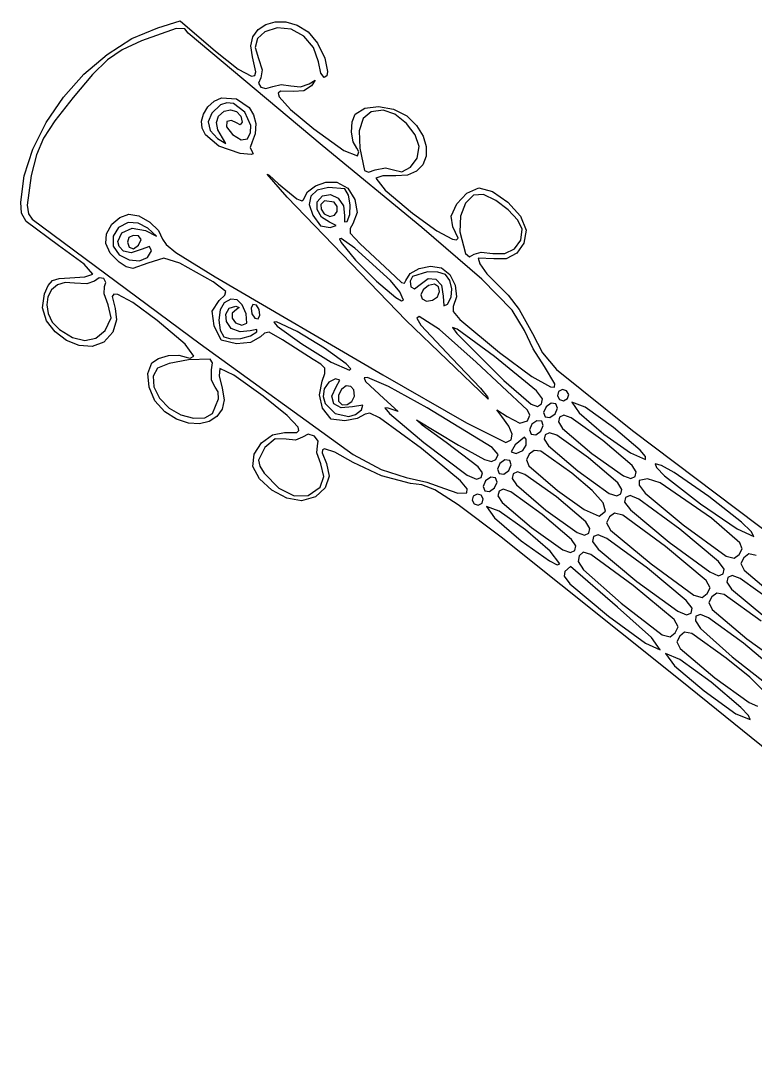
# Model space of a CAD drawing. Extents: x 924 to 1863, y 232 to 958.
# Drawn here: x 1624.5 to 1669.4, y 723 to 787.1 of the extents above; entities that cross this region are included whole.
import ezdxf

# ---------------------------------------------------------------- set-up
doc = ezdxf.new("R2010")
doc.units = 0

msp = doc.modelspace()

# ---------------------------------------------------------------- linework, layer by layer
at = {"layer": 'Layer 1'}
for p, q in [((1632.9105, 786.64302), (1634.2803, 787.05996)), ((1634.2803, 787.05996), (1636.4337, 785.21906)), ((1639.507125, 786.849704), (1640.087839, 787.01053)), ((1640.087839, 787.01053), (1640.739116, 787.001999)), ((1640.739116, 787.001999), (1641.420641, 786.805965)), ((1631.323488, 785.982697), (1632.9105, 786.64302)), ((1634.021187, 786.592261), (1631.9106, 785.8541)), ((1634.549555, 786.575879), (1634.021187, 786.592261)), ((1634.7631, 786.30833), (1634.549555, 786.575879)), ((1642.955, 779.45049), (1634.7631, 786.30833)), ((1638.718647, 786.092569), (1639.037289, 786.537668)), ((1639.447734, 786.404697), (1638.99135, 785.997024)), ((1639.037289, 786.537668), (1639.507125, 786.849704)), ((1640.2098, 786.64234), (1639.447734, 786.404697)), ((1641.060113, 786.567303), (1640.2098, 786.64234)), ((1641.83685, 786.134736), (1641.060113, 786.567303)), ((1641.420641, 786.805965), (1642.0921, 786.40428)), ((1642.0921, 786.40428), (1642.678045, 785.70004)), ((1629.801975, 785.016405), (1631.323488, 785.982697)), ((1631.91, 785.854), (1630.72542, 785.286078)), ((1631.9106, 785.8541), (1631.91, 785.854)), ((1638.591512, 785.532554), (1638.718647, 786.092569)), ((1638.99135, 785.997024), (1638.856116, 785.444464)), ((1642.427513, 785.437579), (1641.83685, 786.134736)), ((1642.678045, 785.70004), (1643.111863, 784.780434)), ((1628.390468, 783.800891), (1629.801975, 785.016405)), ((1630.72542, 785.286078), (1629.822437, 784.674606)), ((1636.4337, 785.21906), (1637.826533, 784.107582)), ((1638.6962, 784.87577), (1638.591512, 785.532554)), ((1638.856116, 785.444464), (1639.0575, 784.77216)), ((1642.7196, 784.56877), (1642.427513, 785.437579)), ((1629.822437, 784.674606), (1628.920636, 783.786566)), ((1638.900698, 783.944614), (1638.6962, 784.87577)), ((1639.0575, 784.77216), (1639.277325, 784.077759)), ((1642.869675, 783.871611), (1642.7196, 784.56877)), ((1643.111863, 784.780434), (1643.280198, 783.970926)), ((1627.133475, 782.392901), (1628.390468, 783.800891)), ((1628.920636, 783.786566), (1627.7396, 782.38894)), ((1637.826533, 784.107582), (1638.629838, 783.685659)), ((1638.629838, 783.685659), (1638.828256, 783.730569)), ((1638.828256, 783.730569), (1638.900698, 783.944614)), ((1639.277325, 784.077759), (1639.1985, 783.58081)), ((1643.0697, 783.59698), (1642.869675, 783.871611)), ((1643.229388, 783.709166), (1643.0697, 783.59698)), ((1643.280198, 783.970926), (1643.229388, 783.709166)), ((1639.1985, 783.58081), (1639.066184, 783.24913)), ((1639.066184, 783.24913), (1639.20085, 783.011691)), ((1639.9391, 783.05521), (1640.456488, 783.175932)), ((1640.456488, 783.175932), (1641.0386, 783.08841)), ((1641.0386, 783.08841), (1641.627375, 783.026455)), ((1641.627375, 783.026455), (1642.1599, 783.20969)), ((1642.3109, 783.08673), (1641.841425, 782.788315)), ((1642.1599, 783.20969), (1642.528013, 783.442461)), ((1642.528013, 783.442461), (1642.3109, 783.08673)), ((1639.20085, 783.011691), (1639.519491, 782.927411)), ((1639.519491, 782.927411), (1639.9391, 783.05521)), ((1640.396941, 782.773401), (1640.271837, 782.645387)), ((1640.271837, 782.645387), (1640.330875, 782.418654)), ((1640.330875, 782.418654), (1641.008547, 781.655934)), ((1641.1924, 782.74637), (1640.396941, 782.773401)), ((1641.841425, 782.788315), (1641.1924, 782.74637)), ((1626.075504, 780.849182), (1627.133475, 782.392901)), ((1627.7396, 782.38894), (1626.607573, 780.956478)), ((1635.691094, 781.369797), (1635.9666, 781.81399)), ((1635.9666, 781.81399), (1636.352481, 782.159752)), ((1636.7436, 781.922), (1636.208222, 781.429449)), ((1636.352481, 782.159752), (1636.792548, 782.349815)), ((1637.133172, 782.060623), (1636.7428, 781.92207)), ((1636.7428, 781.92207), (1636.7436, 781.922)), ((1636.792548, 782.349815), (1637.715688, 782.304241)), ((1637.531291, 782.009857), (1637.133172, 782.060623)), ((1638.229425, 781.492696), (1637.531291, 782.009857)), ((1637.715688, 782.304241), (1638.496908, 781.760062)), ((1645.558764, 781.729728), (1646.400788, 781.833045)), ((1646.400788, 781.833045), (1647.313367, 781.672144)), ((1635.580648, 780.927474), (1635.691094, 781.369797)), ((1636.208222, 781.429449), (1635.994725, 780.892324)), ((1636.490662, 780.855566), (1636.61833, 781.245725)), ((1636.61833, 781.245725), (1636.9525, 781.54811)), ((1636.9525, 781.54811), (1637.341489, 781.636028)), ((1637.341489, 781.636028), (1637.716987, 781.516781)), ((1637.716987, 781.516781), (1637.988667, 781.244949)), ((1637.988667, 781.244949), (1638.0662, 780.87511)), ((1638.594522, 780.675245), (1638.229425, 781.492696)), ((1638.496908, 781.760062), (1638.759577, 781.326868)), ((1638.759577, 781.326868), (1638.8971, 780.80007)), ((1641.008547, 781.655934), (1642.4443, 780.45905)), ((1644.777445, 780.893992), (1644.9614, 781.3565)), ((1644.9614, 781.3565), (1645.558764, 781.729728)), ((1645.942214, 781.506562), (1645.453762, 781.089957)), ((1646.6901, 781.60277), (1645.942214, 781.506562)), ((1647.397939, 781.35298), (1646.6901, 781.60325)), ((1646.6901, 781.60325), (1646.6901, 781.60277)), ((1647.313367, 781.672144), (1648.1224, 781.25272)), ((1648.099262, 780.79838), (1647.397939, 781.35298)), ((1648.1224, 781.25272), (1648.727471, 780.66023)), ((1625.261063, 779.226481), (1626.075504, 780.849182)), ((1626.607573, 780.956478), (1625.915188, 779.892888)), ((1635.627231, 780.498653), (1635.580648, 780.927474)), ((1635.822813, 780.094966), (1635.627231, 780.498653)), ((1635.994725, 780.892324), (1636.107666, 780.35963)), ((1636.570914, 780.401495), (1636.490662, 780.855566)), ((1637.1176, 780.91491), (1637.101988, 780.595538)), ((1637.101988, 780.595538), (1637.4709, 780.11961)), ((1637.412575, 780.973547), (1637.1176, 780.91491)), ((1637.7149, 780.82271), (1637.412575, 780.973547)), ((1637.943837, 780.714975), (1637.7149, 780.82271)), ((1638.0662, 780.87511), (1637.943837, 780.714975)), ((1638.576343, 780.249116), (1638.594522, 780.675245)), ((1638.8967, 780.80016), (1638.866, 780.157051)), ((1638.8971, 780.80007), (1638.8967, 780.80016)), ((1644.741663, 780.269192), (1644.777445, 780.893992)), ((1645.453762, 781.089957), (1645.224155, 780.352012)), ((1648.645505, 780.089745), (1648.099262, 780.79838)), ((1648.727471, 780.66023), (1649.121166, 780.02513)), ((1625.915188, 779.892888), (1625.492258, 778.882003)), ((1636.628845, 779.40952), (1635.822813, 780.094966)), ((1636.107666, 780.35963), (1636.5516, 779.88037)), ((1636.5516, 779.88037), (1637.0569, 779.569803)), ((1636.8605, 779.90737), (1636.570914, 780.401495)), ((1637.0569, 779.569803), (1636.8605, 779.90737)), ((1637.4709, 780.11961), (1638.007613, 779.793991)), ((1638.007613, 779.793991), (1638.3839, 779.86216)), ((1638.3839, 779.86216), (1638.576343, 780.249116)), ((1638.866, 780.157051), (1638.6721, 779.66746)), ((1642.4443, 780.45905), (1644.273388, 779.150079)), ((1644.844048, 779.667414), (1644.741663, 780.269192)), ((1645.224155, 780.352012), (1645.2528, 779.29178)), ((1648.8881, 779.37737), (1648.645505, 780.089745)), ((1649.121166, 780.02513), (1649.310846, 779.387951)), ((1624.734659, 777.581545), (1625.261063, 779.226481)), ((1637.9345, 778.96419), (1636.628845, 779.40952)), ((1638.6721, 779.66746), (1638.5502, 779.321736)), ((1638.5502, 779.321736), (1638.7001, 779.01979)), ((1649.055947, 774.427625), (1642.955, 779.45049)), ((1645.0746, 779.27397), (1644.844048, 779.667414)), ((1645.191, 779.055411), (1645.0746, 779.27397)), ((1645.2528, 779.29178), (1645.536663, 777.92386)), ((1648.75473, 778.670188), (1648.8881, 779.37737)), ((1649.310846, 779.387951), (1649.303875, 778.789224)), ((1625.492258, 778.882003), (1625.1686, 777.60766)), ((1638.613587, 778.894156), (1637.9345, 778.96419)), ((1638.74398, 778.933082), (1638.613587, 778.894156)), ((1638.7001, 779.01979), (1638.74398, 778.933082)), ((1644.273388, 779.150079), (1645.1106, 778.81043)), ((1645.1106, 778.81043), (1645.191, 779.055411)), ((1648.353937, 778.11736), (1648.75473, 778.670188)), ((1649.303875, 778.789224), (1649.107613, 778.269481)), ((1645.77968, 777.821186), (1646.1941, 777.95862)), ((1646.1941, 777.95862), (1646.821125, 778.087339)), ((1646.821125, 778.087339), (1647.304, 777.96762)), ((1647.304, 777.96762), (1647.824202, 777.842099)), ((1647.824202, 777.842099), (1648.353937, 778.11736)), ((1649.107613, 778.269481), (1648.729422, 777.869253)), ((1624.5408, 775.97112), (1624.734659, 777.581545)), ((1625.1686, 777.60766), (1624.916125, 775.787721)), ((1640.8194, 776.29287), (1639.591612, 777.684764)), ((1639.591612, 777.684764), (1639.705523, 777.634389)), ((1639.705523, 777.634389), (1640.2905, 777.10832)), ((1645.536663, 777.92386), (1645.77968, 777.821186)), ((1646.668075, 777.587972), (1646.2276, 777.44999)), ((1646.2276, 777.44999), (1646.810213, 776.722106)), ((1647.4567, 777.58947), (1646.668075, 777.587972)), ((1648.176664, 777.629072), (1647.4567, 777.58947)), ((1648.729422, 777.869253), (1648.176664, 777.629072)), ((1640.2905, 777.10832), (1641.406012, 776.18765)), ((1642.04867, 776.603249), (1642.545312, 776.973334)), ((1642.65137, 776.705906), (1642.255463, 776.35349)), ((1642.545312, 776.973334), (1643.187173, 777.194496)), ((1643.3426, 776.88702), (1642.65137, 776.705906)), ((1643.187173, 777.194496), (1643.8549, 777.20458)), ((1643.3417, 776.88689), (1643.3426, 776.88702)), ((1644.3443, 776.78839), (1643.3417, 776.88689)), ((1643.8549, 777.20458), (1644.5142, 776.838461)), ((1644.555247, 776.41195), (1644.3443, 776.78839)), ((1644.5142, 776.838461), (1644.950825, 776.150355)), ((1646.810213, 776.722106), (1648.484, 775.29985)), ((1651.78737, 776.53304), (1652.5204, 776.85446)), ((1652.5204, 776.85446), (1653.367484, 776.6376)), ((1648.096475, 768.75135), (1640.8194, 776.29287)), ((1641.406012, 776.18765), (1641.700927, 776.056133)), ((1641.700927, 776.056133), (1641.8166, 776.1464)), ((1641.8166, 776.1464), (1642.04867, 776.603249)), ((1642.255463, 776.35349), (1642.162348, 775.842967)), ((1642.653989, 776.005252), (1642.9638, 776.37313)), ((1643.0936, 776.05246), (1642.875167, 775.846454)), ((1642.9638, 776.37313), (1643.463444, 776.455231)), ((1643.0942, 776.05232), (1643.0936, 776.05246)), ((1643.693, 775.99002), (1643.0942, 776.05232)), ((1643.463444, 776.455231), (1643.9299, 776.217026)), ((1643.9299, 776.217026), (1644.253106, 775.755954)), ((1644.657875, 775.822086), (1644.555247, 776.41195)), ((1644.950825, 776.150355), (1645.083737, 775.351834)), ((1651.178738, 775.880497), (1651.78737, 776.53304)), ((1652.200125, 776.398804), (1651.706775, 775.918996)), ((1652.8071, 776.4528), (1652.200125, 776.398804)), ((1653.56693, 776.083492), (1652.8071, 776.45284)), ((1652.8071, 776.45284), (1652.8071, 776.4528)), ((1653.367484, 776.6376), (1654.3041, 775.983126)), ((1654.324088, 775.511489), (1653.56693, 776.083492)), ((1624.583189, 775.317623), (1624.5408, 775.97112)), ((1624.916125, 775.787721), (1624.999372, 775.266081)), ((1642.162348, 775.842967), (1642.3795, 775.18753)), ((1642.646212, 775.527181), (1642.653989, 776.005252)), ((1642.906355, 775.065845), (1642.646212, 775.527181)), ((1642.875167, 775.846454), (1642.885137, 775.545468)), ((1642.885137, 775.545468), (1643.082814, 775.262688)), ((1643.876066, 775.719443), (1643.693, 775.99002)), ((1643.714347, 775.183962), (1643.873525, 775.418716)), ((1643.873525, 775.418716), (1643.876066, 775.719443)), ((1644.253106, 775.755954), (1644.323, 775.16945)), ((1644.638741, 775.216789), (1644.657875, 775.822086)), ((1650.843911, 775.120303), (1651.178738, 775.880497)), ((1651.706775, 775.918996), (1651.402313, 775.132808)), ((1654.3041, 775.983126), (1655.073391, 775.119576)), ((1654.917502, 774.880451), (1654.324088, 775.511489)), ((1624.850963, 774.807946), (1624.583189, 775.317623)), ((1626.8298, 773.33752), (1624.850963, 774.807946)), ((1624.999372, 775.266081), (1625.2236, 774.9478)), ((1625.2236, 774.9478), (1635.495475, 767.310777)), ((1630.0932, 774.63013), (1630.5871, 775.044684)), ((1631.0936, 774.74087), (1630.4973, 774.430389)), ((1630.5871, 775.044684), (1631.1377, 775.25286)), ((1631.094, 774.74083), (1631.0936, 774.74087)), ((1631.709925, 774.688982), (1631.094, 774.74083)), ((1631.1377, 775.25286), (1631.752856, 775.140625)), ((1631.752856, 775.140625), (1632.408775, 774.766369)), ((1632.408775, 774.766369), (1632.943831, 774.250841)), ((1642.3795, 775.18753), (1642.854237, 774.536676)), ((1643.4003, 774.74817), (1642.906355, 775.065845)), ((1643.082814, 775.262688), (1643.4275, 775.1113)), ((1643.805488, 774.551521), (1643.4003, 774.74817)), ((1643.4275, 775.1113), (1643.714347, 775.183962)), ((1644.323, 775.16945), (1644.3278, 774.777713)), ((1644.3278, 774.777713), (1644.4844, 774.79405)), ((1644.4844, 774.79405), (1644.638741, 775.216789)), ((1645.083737, 775.351834), (1644.8319, 774.65447)), ((1648.484, 775.29985), (1649.96788, 774.222572)), ((1650.9323, 774.47593), (1650.843911, 775.120303)), ((1651.402313, 775.132808), (1651.362, 774.15967)), ((1655.1861, 774.334), (1654.917502, 774.880451)), ((1655.073391, 775.119576), (1655.4185, 774.27549)), ((1629.767917, 774.04337), (1630.0932, 774.63013)), ((1630.4973, 774.430389), (1630.17775, 773.892726)), ((1630.452373, 773.577527), (1630.699037, 774.108708)), ((1630.699037, 774.108708), (1631.334708, 774.392857)), ((1631.334708, 774.392857), (1632.1553, 774.24137)), ((1632.287, 774.38188), (1631.709925, 774.688982)), ((1632.1553, 774.24137), (1632.8362, 773.89312)), ((1632.8362, 773.89312), (1632.287, 774.38188)), ((1632.943831, 774.250841), (1633.1964, 773.71479)), ((1642.854237, 774.536676), (1643.4363, 774.43459)), ((1643.4363, 774.43459), (1643.805488, 774.551521)), ((1644.8319, 774.65447), (1644.661859, 774.365149)), ((1644.661859, 774.365149), (1644.6697, 774.093727)), ((1644.6697, 774.093727), (1645.2839, 773.43406)), ((1652.706625, 771.274751), (1649.055947, 774.427625)), ((1649.96788, 774.222572), (1650.915013, 773.711185)), ((1651.258714, 773.788151), (1650.9323, 774.47593)), ((1651.362, 774.15967), (1651.714238, 772.832371)), ((1655.093813, 773.652974), (1655.1861, 774.334)), ((1655.4185, 774.27549), (1655.288181, 773.477809)), ((1629.737938, 773.451514), (1629.767917, 774.04337)), ((1630.000514, 772.868446), (1629.737938, 773.451514)), ((1630.17775, 773.892726), (1630.178075, 773.282143)), ((1630.538695, 773.278239), (1630.452373, 773.577527)), ((1631.141, 773.81098), (1631.056712, 773.538443)), ((1631.056712, 773.538443), (1631.154, 773.23415)), ((1631.1411, 773.811), (1631.141, 773.81098)), ((1631.39585, 773.950316), (1631.1411, 773.811)), ((1631.7181, 773.93049), (1631.39585, 773.950316)), ((1631.879662, 773.704426), (1631.7181, 773.93049)), ((1631.7311, 773.35363), (1631.879662, 773.704426)), ((1633.1964, 773.71479), (1633.409887, 773.385863)), ((1644.117175, 773.767003), (1644.017975, 773.743412)), ((1644.017975, 773.743412), (1644.1179, 773.50859)), ((1644.9515, 773.16449), (1644.117175, 773.767003)), ((1644.1179, 773.50859), (1644.982441, 772.43123)), ((1644.1179, 773.50859), (1644.1179, 773.50859)), ((1650.915013, 773.711185), (1651.16646, 773.67472)), ((1651.16646, 773.67472), (1651.258714, 773.788151)), ((1654.706625, 773.130869), (1655.093813, 773.652974)), ((1655.288181, 773.477809), (1654.85385, 772.86117)), ((1628.398475, 772.189592), (1626.8298, 773.33752)), ((1630.5529, 772.30805), (1630.000514, 772.868446)), ((1630.178075, 773.282143), (1630.5414, 772.7529)), ((1630.7988, 772.98792), (1630.538695, 773.278239)), ((1631.284775, 772.886062), (1630.7988, 772.98792)), ((1631.154, 773.23415), (1631.412175, 773.13567)), ((1631.8906, 773.08122), (1631.284775, 772.886062)), ((1631.412175, 773.13567), (1631.7311, 773.35363)), ((1632.400225, 773.273787), (1631.8906, 773.08122)), ((1632.280369, 772.594579), (1632.5212, 773.00512)), ((1632.5212, 773.00512), (1632.400225, 773.273787)), ((1633.409887, 773.385863), (1634.004375, 772.902285)), ((1634.004375, 772.902285), (1636.4205, 771.41175)), ((1647.126487, 771.198328), (1644.9515, 773.16449)), ((1645.2839, 773.43406), (1647.0881, 771.73725)), ((1651.714238, 772.832371), (1651.965127, 772.643335)), ((1651.965127, 772.643335), (1652.2425, 772.80663)), ((1652.2425, 772.80663), (1652.67315, 772.930441)), ((1652.67315, 772.930441), (1653.3927, 772.84963)), ((1653.3927, 772.84963), (1654.110825, 772.839236)), ((1654.110825, 772.839236), (1654.706625, 773.130869)), ((1654.85385, 772.86117), (1654.210194, 772.510691)), ((1628.9404, 771.57949), (1628.398475, 772.189592)), ((1630.5414, 772.7529), (1631.152131, 772.450832)), ((1630.981195, 772.031615), (1630.5529, 772.30805)), ((1631.152131, 772.450832), (1631.7779, 772.403937)), ((1632.2976, 772.25035), (1631.373537, 771.931204)), ((1631.7779, 772.403937), (1632.280369, 772.594579)), ((1633.266187, 772.567196), (1632.2976, 772.25035)), ((1634.2599, 772.24235), (1633.266187, 772.567196)), ((1636.2913, 771.10077), (1634.2599, 772.24235)), ((1644.982441, 772.43123), (1646.2781, 771.142659)), ((1653.4519, 772.51149), (1652.4862, 772.55789)), ((1652.4862, 772.55789), (1652.587388, 772.219214)), ((1652.587388, 772.219214), (1653.02855, 771.605771)), ((1654.210194, 772.510691), (1653.4519, 772.51149)), ((1628.450638, 771.418185), (1628.9404, 771.57949)), ((1631.373537, 771.931204), (1630.981195, 772.031615)), ((1647.0881, 771.73725), (1647.809362, 771.071996)), ((1648.0663, 771.18612), (1648.323462, 771.622696)), ((1648.323462, 771.622696), (1648.873875, 771.934428)), ((1649.3831, 771.7279), (1648.47185, 771.430759)), ((1648.873875, 771.934428), (1649.565925, 772.067018)), ((1650.02465, 771.710181), (1649.3831, 771.72792)), ((1649.3831, 771.72792), (1649.3831, 771.7279)), ((1649.565925, 772.067018), (1650.248, 771.96617)), ((1650.4868, 771.55031), (1650.02465, 771.710181)), ((1650.248, 771.96617), (1650.754709, 771.559471)), ((1650.758695, 771.182973), (1650.4868, 771.55031)), ((1650.754709, 771.559471), (1651.078625, 770.901699)), ((1653.02855, 771.605771), (1654.3272, 770.29501)), ((1625.9728, 770.38488), (1626.195155, 770.895962)), ((1626.195155, 770.895962), (1626.467038, 771.188785)), ((1626.766803, 770.922283), (1626.411315, 770.61291)), ((1626.467038, 771.188785), (1626.882602, 771.321445)), ((1627.241508, 771.076297), (1626.766803, 770.922283)), ((1626.882602, 771.321445), (1627.536, 771.35204)), ((1627.8219, 771.03343), (1627.241508, 771.076297)), ((1627.536, 771.35204), (1628.450638, 771.418185)), ((1628.561475, 770.977785), (1627.8219, 771.03343)), ((1629.0414, 771.16103), (1628.561475, 770.977785)), ((1629.32715, 771.350225), (1629.0414, 771.16099)), ((1629.0414, 771.16099), (1629.0414, 771.16103)), ((1629.6048, 771.30474), (1629.32715, 771.350225)), ((1629.73495, 771.073254), (1629.6048, 771.30474)), ((1629.6548, 770.82019), (1629.73495, 771.073254)), ((1637.064937, 770.527676), (1636.2913, 771.10077)), ((1636.4205, 771.41175), (1646.6542, 765.42721)), ((1646.2781, 771.142659), (1647.447084, 770.157475)), ((1647.707342, 770.492075), (1647.126487, 771.198328)), ((1647.809362, 771.071996), (1647.989267, 771.035358)), ((1647.989267, 771.035358), (1648.0663, 771.18612)), ((1648.47185, 771.430759), (1648.323491, 771.161008)), ((1648.323491, 771.161008), (1648.373, 770.80415)), ((1648.594662, 770.690368), (1648.9352, 770.94635)), ((1648.9352, 770.94635), (1649.431059, 771.307903)), ((1649.454662, 770.886506), (1649.1221, 770.62891)), ((1649.431059, 771.307903), (1649.90335, 771.273819)), ((1649.814, 770.96735), (1649.454662, 770.886506)), ((1650.072512, 770.813798), (1649.814, 770.96735)), ((1649.90335, 771.273819), (1650.244841, 770.8981)), ((1650.244841, 770.8981), (1650.3483, 770.23475)), ((1650.876587, 770.690121), (1650.758695, 771.182973)), ((1651.078625, 770.901699), (1651.163328, 770.182942)), ((1654.572791, 769.383072), (1652.706625, 771.274751)), ((1625.86556, 769.525133), (1625.9728, 770.38488)), ((1626.411315, 770.61291), (1626.188575, 770.1897)), ((1629.624775, 770.38298), (1629.6548, 770.82019)), ((1629.8649, 769.71345), (1629.624775, 770.38298)), ((1630.214858, 770.348137), (1630.108414, 770.210607)), ((1630.458888, 770.334537), (1630.214858, 770.348137)), ((1631.371992, 769.850447), (1630.458888, 770.334537)), ((1636.6646, 769.97511), (1636.997702, 770.290425)), ((1636.997702, 770.290425), (1637.064937, 770.527676)), ((1647.9316, 769.99028), (1647.707342, 770.492075)), ((1648.373, 770.80415), (1648.594662, 770.690368)), ((1649.1217, 770.62891), (1648.981628, 770.313765)), ((1648.981628, 770.313765), (1649.065375, 770.064279)), ((1649.1221, 770.62891), (1649.1217, 770.62891)), ((1650.005587, 770.200899), (1650.13205, 770.518623)), ((1650.13205, 770.518623), (1650.072512, 770.813798)), ((1650.833061, 770.173466), (1650.876587, 770.690121)), ((1654.3272, 770.29501), (1654.98815, 769.425809)), ((1626.188575, 770.1897), (1626.112113, 769.694175)), ((1626.112113, 769.694175), (1626.195459, 769.167857)), ((1630.057862, 768.898914), (1629.8649, 769.71345)), ((1630.108414, 770.210607), (1630.296, 769.48566)), ((1632.8723, 768.75133), (1631.371992, 769.850447)), ((1636.227487, 769.326121), (1636.6646, 769.97511)), ((1636.9579, 769.82434), (1636.716722, 769.396269)), ((1637.373736, 770.049389), (1636.9535, 769.82426)), ((1636.9535, 769.82426), (1636.9579, 769.82434)), ((1637.272355, 769.506139), (1637.6781, 769.62115)), ((1637.750612, 770.006666), (1637.373736, 770.049389)), ((1637.6781, 769.62115), (1637.884762, 769.541422)), ((1638.065183, 769.705518), (1637.750612, 770.006666)), ((1638.2985, 769.15537), (1638.065183, 769.705518)), ((1638.723337, 769.716711), (1638.609, 769.49798)), ((1638.93, 769.68327), (1638.723337, 769.716711)), ((1639.107525, 769.416342), (1638.93, 769.68327)), ((1647.447084, 770.157475), (1647.809763, 769.939467)), ((1647.809763, 769.939467), (1647.9316, 769.99028)), ((1649.065375, 770.064279), (1649.323384, 769.934806)), ((1649.323384, 769.934806), (1649.7061, 769.9797)), ((1649.7061, 769.9797), (1650.005587, 770.200899)), ((1650.3483, 770.23475), (1650.38085, 769.637496)), ((1650.38085, 769.637496), (1650.6207, 769.73472)), ((1650.6207, 769.73472), (1650.833061, 770.173466)), ((1651.163328, 770.182942), (1650.9524, 769.59329)), ((1626.111858, 768.72907), (1625.86556, 769.525133)), ((1626.195459, 769.167857), (1626.452145, 768.652268)), ((1630.296, 769.48566), (1630.37685, 768.781614)), ((1636.3456, 768.42082), (1636.227487, 769.326121)), ((1636.716722, 769.396269), (1636.6328, 768.774896)), ((1637.069437, 769.142147), (1637.272355, 769.506139)), ((1637.100202, 768.677832), (1637.069437, 769.142147)), ((1637.451209, 769.202138), (1637.4442, 768.895176)), ((1637.7111, 769.42139), (1637.451209, 769.202138)), ((1637.884762, 769.541422), (1637.7111, 769.42139)), ((1638.345325, 768.593109), (1638.2985, 769.15537)), ((1638.609, 769.49798), (1638.65335, 769.154666)), ((1638.609, 769.49798), (1638.609, 769.49798)), ((1638.65335, 769.154666), (1638.8318, 768.88768)), ((1639.03825, 768.85429), (1639.1526, 769.07299)), ((1639.1526, 769.07299), (1639.107525, 769.416342)), ((1648.8903, 768.98545), (1648.734144, 768.887656)), ((1650.11925, 768.198684), (1648.8903, 768.98545)), ((1650.9524, 769.59329), (1650.95812, 769.304156)), ((1650.95812, 769.304156), (1651.371887, 768.800461)), ((1655.3202, 768.14379), (1654.572791, 769.383072)), ((1654.98815, 769.425809), (1655.8036, 767.94115)), ((1626.625017, 768.045533), (1626.111858, 768.72907)), ((1626.452145, 768.652268), (1626.8957, 768.18893)), ((1629.6872, 768.13243), (1630.057862, 768.898914)), ((1630.37685, 768.781614), (1630.1601, 768.02533)), ((1634.58165, 767.293546), (1632.8723, 768.75133)), ((1636.788487, 767.552549), (1636.3456, 768.42082)), ((1636.6328, 768.774896), (1636.708178, 768.15762)), ((1637.3955, 768.26185), (1637.100202, 768.677832)), ((1637.4442, 768.895176), (1637.652966, 768.609231)), ((1637.652966, 768.609231), (1638.0404, 768.45303)), ((1638.0404, 768.45303), (1638.345325, 768.593109)), ((1638.8318, 768.88768), (1639.03825, 768.85429)), ((1640.155, 768.66112), (1639.996234, 768.636929)), ((1639.996234, 768.636929), (1640.211325, 768.395489)), ((1641.422577, 768.071788), (1640.155, 768.66112)), ((1640.155, 768.66112), (1640.155, 768.66112)), ((1640.211325, 768.395489), (1641.7039, 767.31262)), ((1653.1, 763.93737), (1648.096475, 768.75135)), ((1648.734144, 768.887656), (1648.99495, 768.454722)), ((1648.99495, 768.454722), (1650.8834, 766.43643)), ((1651.371887, 768.800461), (1653.789, 766.78886)), ((1627.318363, 767.523369), (1626.625017, 768.045533)), ((1626.8957, 768.18893), (1627.701336, 767.701173)), ((1627.701336, 767.701173), (1628.451387, 767.52885)), ((1629.12147, 767.672443), (1629.6872, 768.13243)), ((1630.1601, 768.02533), (1629.612763, 767.413557)), ((1636.708178, 768.15762), (1636.9449, 767.74184)), ((1636.9449, 767.74184), (1637.36705, 767.623262)), ((1637.943037, 768.057952), (1637.3955, 768.26185)), ((1638.555, 768.11849), (1637.943037, 768.057952)), ((1637.978425, 767.65489), (1638.578062, 767.806331)), ((1638.949562, 768.197688), (1638.555, 768.11849)), ((1638.578062, 767.806331), (1638.965, 768.04719)), ((1639.1856, 767.74853), (1638.578912, 767.403994)), ((1638.965, 768.04719), (1638.949562, 768.197688)), ((1639.438067, 767.976426), (1639.1856, 767.74853)), ((1639.713587, 768.025148), (1639.438067, 767.976426)), ((1640.534, 767.55661), (1639.713587, 768.025148)), ((1643.096962, 767.048798), (1641.422577, 768.071788)), ((1652.364, 766.2), (1650.11925, 768.198684)), ((1651.1976, 768.217028), (1650.925181, 768.317423)), ((1650.925181, 768.317423), (1651.1784, 767.96067)), ((1651.1784, 767.96067), (1654.0546, 765.06822)), ((1651.1784, 767.96067), (1651.1784, 767.96067)), ((1653.4791, 766.54647), (1651.1976, 768.217028)), ((1655.852362, 767.018389), (1655.3202, 768.14379)), ((1655.8036, 767.94115), (1656.422572, 766.768921)), ((1628.105219, 767.211422), (1627.318363, 767.523369)), ((1628.898911, 767.158536), (1628.105219, 767.211422)), ((1628.451387, 767.52885), (1629.12147, 767.672443)), ((1629.612763, 767.413557), (1628.898911, 767.158536)), ((1635.1036, 766.57053), (1634.58165, 767.293546)), ((1635.495475, 767.310777), (1644.8423, 760.545)), ((1637.7188, 767.31859), (1636.788487, 767.552549)), ((1637.36705, 767.623262), (1637.978425, 767.65489)), ((1638.578912, 767.403994), (1637.7188, 767.31859)), ((1642.3963, 766.36142), (1640.534, 767.55661)), ((1641.7039, 767.31262), (1643.506875, 766.20762)), ((1644.418792, 766.093521), (1643.096962, 767.048798)), ((1632.531, 766.1518), (1632.951369, 766.429379)), ((1632.951369, 766.429379), (1633.566775, 766.600864)), ((1633.566775, 766.600864), (1634.189869, 766.635374)), ((1634.189869, 766.635374), (1634.6333, 766.50203)), ((1634.6333, 766.50203), (1634.875688, 766.440539)), ((1634.875688, 766.440539), (1635.1036, 766.57053)), ((1650.8834, 766.43643), (1652.62875, 764.606734)), ((1656.0657, 764.440455), (1653.4791, 766.54647)), ((1653.789, 766.78886), (1655.778502, 765.319047)), ((1656.5391, 765.9249), (1655.852362, 767.018389)), ((1656.422572, 766.768921), (1657.276575, 765.751979)), ((1632.290252, 765.499762), (1632.531, 766.1518)), ((1632.886, 765.83912), (1632.613481, 765.334)), ((1633.591725, 766.117698), (1632.886, 765.83912)), ((1632.886, 765.83912), (1632.886, 765.83912)), ((1634.7893, 766.33203), (1633.591725, 766.117698)), ((1636.106075, 766.372264), (1634.7893, 766.33203)), ((1636.243109, 766.162148), (1636.106075, 766.372264)), ((1636.1915, 765.73041), (1636.243109, 766.162148)), ((1636.7062, 765.80354), (1636.664538, 765.353819)), ((1637.561525, 765.407399), (1636.7062, 765.80354)), ((1642.879513, 766.082676), (1642.3963, 766.36142)), ((1643.11095, 765.821537), (1642.879513, 766.082676)), ((1643.122938, 765.500756), (1643.11095, 765.821537)), ((1643.506875, 766.20762), (1644.6287, 765.70733)), ((1644.710197, 765.797954), (1644.418792, 766.093521)), ((1644.6287, 765.70733), (1644.710197, 765.797954)), ((1655.5044, 763.26659), (1652.364, 766.2)), ((1657.17653, 764.879826), (1656.5391, 765.9249)), ((1632.372538, 764.673785), (1632.290252, 765.499762)), ((1632.613481, 765.334), (1632.661475, 764.69098)), ((1636.197025, 765.101679), (1636.1915, 765.73041)), ((1636.664538, 765.353819), (1636.8379, 764.60031)), ((1639.3476, 764.12424), (1637.561525, 765.407399)), ((1642.9478, 765.04308), (1643.122938, 765.500756)), ((1643.7683, 765.18818), (1643.357025, 764.982822)), ((1644.040312, 765.095807), (1643.7683, 765.18818)), ((1645.732225, 765.253491), (1645.521402, 765.232985)), ((1645.521402, 765.232985), (1645.609556, 765.014635)), ((1647.012406, 764.709326), (1645.732225, 765.253491)), ((1646.6542, 765.42721), (1651.778875, 762.488819)), ((1655.778502, 765.319047), (1656.915338, 764.680289)), ((1657.276575, 765.751979), (1661.9315, 762.01645)), ((1632.73388, 763.838651), (1632.372538, 764.673785)), ((1632.661475, 764.69098), (1633.001706, 764.006852)), ((1636.4151, 764.67136), (1636.197025, 765.101679)), ((1636.593091, 764.379555), (1636.4151, 764.67136)), ((1636.8379, 764.60031), (1636.956836, 763.904801)), ((1642.79575, 764.207036), (1642.9478, 765.04308)), ((1643.0781, 764.56666), (1643.021453, 764.101423)), ((1643.0785, 764.56646), (1643.0781, 764.56666)), ((1643.357025, 764.982822), (1643.0785, 764.56646)), ((1643.548022, 764.113684), (1643.8183, 764.68638)), ((1643.8183, 764.68638), (1644.040312, 765.095807)), ((1644.1453, 764.54066), (1643.9602, 764.168085)), ((1644.1471, 764.54027), (1644.1453, 764.54066)), ((1644.430241, 764.743887), (1644.1471, 764.54027)), ((1644.697575, 764.719449), (1644.430241, 764.743887)), ((1644.883722, 764.501771), (1644.697575, 764.719449)), ((1644.9233, 764.12567), (1644.883722, 764.501771)), ((1645.609556, 765.014635), (1646.7212, 763.97605)), ((1649.3733, 763.39885), (1647.012406, 764.709326)), ((1652.62875, 764.606734), (1653.059994, 764.086014)), ((1654.0546, 765.06822), (1655.727237, 763.628944)), ((1656.915338, 764.680289), (1657.156825, 764.674818)), ((1657.156825, 764.674818), (1657.17653, 764.879826)), ((1657.639875, 764.520588), (1657.4063, 764.39541)), ((1657.8961, 764.44871), (1657.639875, 764.520588)), ((1633.3303, 763.15914), (1632.73388, 763.838651)), ((1633.001706, 764.006852), (1633.6059, 763.37841)), ((1636.2424, 763.05722), (1636.617875, 763.960001)), ((1636.617875, 763.960001), (1636.593091, 764.379555)), ((1636.956836, 763.904801), (1636.838894, 763.324646)), ((1640.807642, 762.930223), (1639.3476, 764.12424)), ((1642.9818, 763.37781), (1642.79575, 764.207036)), ((1643.021453, 764.101423), (1643.138283, 763.680526)), ((1643.671475, 763.657754), (1643.548022, 764.113684)), ((1643.9602, 764.168085), (1643.9617, 763.80574)), ((1644.768494, 763.791237), (1644.9233, 764.12567)), ((1646.7212, 763.97605), (1647.606812, 763.185989)), ((1653.059994, 764.086014), (1653.1, 763.93737)), ((1656.419006, 763.961299), (1656.0657, 764.440455)), ((1656.3549, 763.65423), (1656.419006, 763.961299)), ((1657.4062, 764.39541), (1657.332925, 764.145574)), ((1657.332925, 764.145574), (1657.4602, 763.91661)), ((1657.4063, 764.39541), (1657.4062, 764.39541)), ((1657.4602, 763.91661), (1657.716325, 763.844233)), ((1657.716325, 763.844233), (1657.9501, 763.96981)), ((1658.023412, 764.219663), (1657.8961, 764.44871)), ((1657.9501, 763.96981), (1658.023412, 764.219663)), ((1633.6059, 763.37841), (1634.319156, 762.974521)), ((1636.838894, 763.324646), (1636.522886, 762.87579)), ((1643.50715, 762.72221), (1642.9818, 763.37781)), ((1643.138283, 763.680526), (1643.740087, 763.057519)), ((1644.115891, 763.408905), (1643.671475, 763.657754)), ((1643.9617, 763.80574), (1644.171856, 763.59272)), ((1644.8085, 763.45745), (1644.115891, 763.408905)), ((1644.171856, 763.59272), (1644.4794, 763.600736)), ((1644.4794, 763.600736), (1644.768494, 763.791237)), ((1645.430212, 763.567025), (1644.8085, 763.45745)), ((1644.992098, 762.991617), (1645.3503, 763.28705)), ((1645.3503, 763.28705), (1645.430212, 763.567025)), ((1646.9895, 763.38175), (1646.776833, 763.402043)), ((1646.776833, 763.402043), (1647.079762, 763.050834)), ((1647.606812, 763.185989), (1646.9895, 763.38175)), ((1649.3733, 763.39863), (1649.3733, 763.39885)), ((1653.338437, 760.984254), (1649.3733, 763.39863)), ((1653.9324, 762.87298), (1653.6274, 763.281748)), ((1653.6274, 763.281748), (1654.2635, 762.86898)), ((1655.640337, 762.968114), (1655.5044, 763.26659)), ((1655.727237, 763.628944), (1656.107542, 763.497949)), ((1656.107542, 763.497949), (1656.3549, 763.65423)), ((1656.6456, 763.46417), (1656.493537, 763.121143)), ((1656.955962, 763.683525), (1656.6455, 763.46421)), ((1656.6455, 763.46421), (1656.6456, 763.46417)), ((1657.244, 763.65051), (1656.955962, 763.683525)), ((1657.19, 763.03855), (1657.342062, 763.381588)), ((1657.342062, 763.381588), (1657.244, 763.65051)), ((1658.2224, 763.75721), (1658.673062, 763.09143)), ((1659.029587, 763.440529), (1658.2224, 763.75721)), ((1658.2224, 763.75721), (1658.2224, 763.75721)), ((1660.7688, 762.20236), (1659.029587, 763.440529)), ((1634.054448, 762.712298), (1633.3303, 763.15914)), ((1634.774594, 762.476489), (1634.054448, 762.712298)), ((1634.319156, 762.974521), (1635.0872, 762.775308)), ((1635.0872, 762.775308), (1635.773719, 762.797348)), ((1636.047625, 762.574181), (1635.451923, 762.435765)), ((1635.773719, 762.797348), (1636.2424, 763.05722)), ((1636.522886, 762.87579), (1636.047625, 762.574181)), ((1641.478338, 762.217796), (1640.807642, 762.930223)), ((1644.3487, 762.60961), (1643.50715, 762.72221)), ((1643.740087, 763.057519), (1644.578948, 762.86918)), ((1645.096937, 762.755773), (1644.3487, 762.60961)), ((1644.578948, 762.86918), (1644.992098, 762.991617)), ((1645.5811, 763.02372), (1645.096937, 762.755773)), ((1645.869831, 763.082742), (1645.5811, 763.02372)), ((1646.46685, 762.796124), (1645.869831, 763.082742)), ((1649.0254, 760.91729), (1646.46685, 762.796124)), ((1647.079762, 763.050834), (1649.1783, 761.2857)), ((1649.062062, 762.354747), (1648.721375, 762.674676)), ((1648.721375, 762.674676), (1651.28, 761.12849)), ((1654.369614, 762.282595), (1653.9324, 762.87298)), ((1654.2635, 762.86898), (1655.030275, 762.477979)), ((1655.030275, 762.477979), (1655.5038, 762.61287)), ((1655.5038, 762.61287), (1655.640337, 762.968114)), ((1656.086075, 762.619315), (1655.7756, 762.39998)), ((1656.3742, 762.58626), (1656.086075, 762.619315)), ((1656.472262, 762.317379), (1656.3742, 762.58626)), ((1656.493537, 763.121143), (1656.5916, 762.8522)), ((1656.5916, 762.8522), (1656.87955, 762.81924)), ((1656.87955, 762.81924), (1657.19, 763.03855)), ((1657.4617, 762.82596), (1657.398325, 762.549507)), ((1657.722102, 762.948303), (1657.4617, 762.82596)), ((1657.4617, 762.82596), (1657.4617, 762.82596)), ((1658.177587, 762.792201), (1657.722102, 762.948303)), ((1660.1009, 761.41667), (1658.177587, 762.792201)), ((1658.673062, 763.09143), (1660.1657, 761.80168)), ((1635.451923, 762.435765), (1634.774594, 762.476489)), ((1641.409289, 761.902189), (1641.533181, 762.015689)), ((1641.533181, 762.015689), (1641.478338, 762.217796)), ((1650.5255, 761.2968), (1649.062062, 762.354747)), ((1651.778875, 762.488819), (1654.177, 761.29024)), ((1654.561062, 761.789999), (1654.369614, 762.282595)), ((1655.7758, 762.39998), (1655.623662, 762.056934)), ((1655.623662, 762.056934), (1655.7218, 761.78801)), ((1655.7756, 762.39998), (1655.7758, 762.39998)), ((1656.00975, 761.755001), (1656.3202, 761.97439)), ((1656.3202, 761.97439), (1656.472262, 762.317379)), ((1657.398325, 762.549507), (1657.654075, 762.149461)), ((1657.654075, 762.149461), (1659.4483, 760.61848)), ((1662.388725, 760.821868), (1660.7688, 762.20236)), ((1661.9315, 762.01645), (1713.6446, 722.97995)), ((1639.246438, 761.257316), (1639.910736, 761.754071)), ((1640.089975, 761.502651), (1639.4446, 760.97307)), ((1639.910736, 761.754071), (1640.6501, 761.89863)), ((1640.7607, 761.49173), (1640.089975, 761.502651)), ((1640.6501, 761.89863), (1641.409289, 761.902189)), ((1641.332462, 761.423736), (1640.7607, 761.49173)), ((1641.7546, 761.61624), (1641.332462, 761.423736)), ((1641.7554, 761.6162), (1641.7546, 761.61624)), ((1642.095175, 761.791561), (1641.7554, 761.6162)), ((1642.4753, 761.6783), (1642.095175, 761.791561)), ((1642.699037, 761.37225), (1642.4753, 761.6783)), ((1642.6611, 761.08747), (1642.699037, 761.37225)), ((1649.1783, 761.2857), (1651.821662, 759.298689)), ((1652.481762, 759.806116), (1650.5255, 761.2968)), ((1654.177, 761.29024), (1654.49933, 761.443208)), ((1654.49933, 761.443208), (1654.561062, 761.789999)), ((1655.31335, 761.622563), (1654.7533, 761.14927)), ((1655.422591, 761.491346), (1655.31335, 761.622563)), ((1655.418, 761.11487), (1655.422591, 761.491346)), ((1655.7218, 761.78801), (1656.00975, 761.755001)), ((1656.5921, 761.76178), (1656.528722, 761.485342)), ((1656.528722, 761.485342), (1656.78445, 761.085315)), ((1656.852412, 761.884157), (1656.5921, 761.76178)), ((1656.5921, 761.76178), (1656.5921, 761.76178)), ((1657.307875, 761.728056), (1656.852412, 761.884157)), ((1659.231, 760.35262), (1657.307875, 761.728056)), ((1661.8949, 759.88578), (1660.1009, 761.41667)), ((1660.1657, 761.80168), (1661.804912, 760.648111)), ((1638.80157, 760.563389), (1639.246438, 761.257316)), ((1639.4446, 760.97307), (1639.055012, 760.197394)), ((1642.631125, 760.650276), (1642.6611, 761.08747)), ((1642.8713, 759.98074), (1642.631125, 760.650276)), ((1642.972304, 760.829658), (1642.951119, 760.660304)), ((1642.951119, 760.660304), (1643.2223, 759.9987)), ((1643.10455, 760.891674), (1642.972304, 760.829658)), ((1643.721856, 760.694581), (1643.10455, 760.891674)), ((1644.8423, 760.0708), (1643.721856, 760.694581)), ((1651.405613, 758.939525), (1649.0254, 760.91729)), ((1651.28, 761.12849), (1652.872112, 760.238663)), ((1653.719105, 760.553295), (1653.338437, 760.984254)), ((1654.7534, 761.1493), (1654.50485, 760.708599)), ((1654.50485, 760.708599), (1654.8194, 760.62339)), ((1654.7533, 761.14927), (1654.7534, 761.1493)), ((1654.8194, 760.62339), (1655.2201, 760.792218)), ((1655.2201, 760.792218), (1655.418, 761.11487)), ((1655.908414, 760.806772), (1655.6131, 760.5643)), ((1656.318112, 760.748831), (1655.908414, 760.806772)), ((1658.2088, 759.40706), (1656.318112, 760.748831)), ((1656.78445, 761.085315), (1658.5785, 759.55433)), ((1661.804912, 760.648111), (1662.7119, 760.24692)), ((1662.720534, 760.425521), (1662.388725, 760.821868)), ((1638.7205, 759.82731), (1638.80157, 760.563389)), ((1639.055012, 760.197394), (1639.137405, 759.838714)), ((1643.2223, 759.9987), (1643.388023, 759.228122)), ((1644.8423, 760.545), (1646.56795, 759.628436)), ((1646.581375, 759.25495), (1644.8423, 760.0708)), ((1652.872112, 760.238663), (1653.312833, 760.134344)), ((1653.312833, 760.134344), (1653.5634, 760.23889)), ((1653.5634, 760.23889), (1653.719105, 760.553295)), ((1653.8181, 760.00521), (1653.666037, 759.662176)), ((1653.8182, 760.00521), (1653.8181, 760.00521)), ((1654.128725, 760.224555), (1653.8182, 760.00521)), ((1654.4166, 760.1916), (1654.128725, 760.224555)), ((1654.514662, 759.92267), (1654.4166, 760.1916)), ((1655.6131, 760.5643), (1655.436184, 760.229174)), ((1655.436184, 760.229174), (1655.58415, 759.851074)), ((1655.6131, 760.5643), (1655.6131, 760.5643)), ((1661.025225, 758.821601), (1659.231, 760.35262)), ((1659.4483, 760.61848), (1661.371462, 759.242976)), ((1662.7119, 760.24692), (1662.720534, 760.425521)), ((1663.3181, 759.99091), (1663.39023, 759.757906)), ((1663.704994, 759.88765), (1663.3181, 759.99091)), ((1663.3181, 759.99091), (1663.3181, 759.99091)), ((1639.118156, 759.063114), (1638.7205, 759.82731)), ((1639.137405, 759.838714), (1639.4026, 759.42063)), ((1639.4026, 759.42063), (1640.307994, 758.500478)), ((1643.061287, 759.211194), (1642.8713, 759.98074)), ((1646.56795, 759.628436), (1648.0821, 759.14946)), ((1652.747389, 759.427476), (1652.481762, 759.806116)), ((1652.6771, 759.15523), (1652.747389, 759.427476)), ((1653.666037, 759.662176), (1653.7641, 759.39325)), ((1653.7641, 759.39325), (1654.052212, 759.360246)), ((1654.052212, 759.360246), (1654.3626, 759.57964)), ((1654.3626, 759.57964), (1654.514662, 759.92267)), ((1654.6344, 759.36702), (1654.57108, 759.090558)), ((1654.894784, 759.489404), (1654.6344, 759.36702)), ((1654.6344, 759.36702), (1654.6344, 759.36702)), ((1655.350225, 759.333321), (1654.894784, 759.489404)), ((1655.58415, 759.851074), (1657.3387, 758.34275)), ((1659.460409, 758.35808), (1658.2088, 759.40706)), ((1658.5785, 759.55433), (1660.5018, 758.178815)), ((1662.150622, 759.485771), (1661.8949, 759.88578)), ((1662.0872, 759.20932), (1662.150622, 759.485771)), ((1663.39023, 759.757906), (1663.887637, 759.258558)), ((1664.470248, 759.452746), (1663.704994, 759.88765)), ((1666.588462, 757.992328), (1664.470248, 759.452746)), ((1639.86895, 758.368291), (1639.118156, 759.063114)), ((1642.8213, 758.55588), (1643.061287, 759.211194)), ((1643.388023, 759.228122), (1643.132163, 758.5076)), ((1648.3539, 758.77402), (1646.581375, 759.25495)), ((1648.0821, 759.14946), (1649.341838, 758.86987)), ((1649.039088, 758.690097), (1648.3539, 758.77402)), ((1649.341838, 758.86987), (1650.4398, 758.46665)), ((1651.818198, 758.452173), (1651.405613, 758.939525)), ((1651.821662, 759.298689), (1652.388417, 759.047958)), ((1652.388417, 759.047958), (1652.6771, 759.15523)), ((1652.9476, 758.94091), (1652.795537, 758.597871)), ((1653.258137, 759.160262), (1652.9476, 758.94091)), ((1652.9476, 758.94091), (1652.9476, 758.94091)), ((1653.5461, 759.12721), (1653.258137, 759.160262)), ((1653.4921, 758.51534), (1653.6442, 758.858329)), ((1653.6442, 758.858329), (1653.5461, 759.12721)), ((1654.57108, 759.090558), (1654.826837, 758.690538)), ((1657.2734, 757.95785), (1655.350225, 759.333321)), ((1661.280975, 758.421573), (1661.025225, 758.821601)), ((1661.371462, 759.242976), (1661.826902, 759.086918)), ((1661.826902, 759.086918), (1662.0872, 759.20932)), ((1662.3314, 758.96334), (1662.323023, 758.676764)), ((1662.83245, 759.075206), (1662.3314, 758.96334)), ((1663.617, 758.83059), (1662.83245, 759.075206)), ((1666.7457, 756.65677), (1663.617, 758.83059)), ((1663.617, 758.83059), (1663.617, 758.83059)), ((1663.887637, 759.258558), (1666.0714, 757.53823)), ((1640.787744, 757.874621), (1639.86895, 758.368291)), ((1640.307994, 758.500478), (1641.233825, 758.035924)), ((1642.098719, 758.047535), (1642.8213, 758.55588)), ((1643.132163, 758.5076), (1642.538145, 757.961423)), ((1649.831938, 758.394912), (1649.039088, 758.690097)), ((1651.270519, 757.471328), (1649.831938, 758.394912)), ((1650.4398, 758.46665), (1651.244463, 758.189851)), ((1651.244463, 758.189851), (1651.7996, 758.21423)), ((1651.7996, 758.21423), (1651.818198, 758.452173)), ((1652.419175, 758.135105), (1652.1856, 758.00989)), ((1652.6754, 758.06319), (1652.419175, 758.135105)), ((1652.795537, 758.597871), (1652.8936, 758.32894)), ((1652.8936, 758.32894), (1653.181675, 758.295938)), ((1653.181675, 758.295938), (1653.4921, 758.51534)), ((1653.7638, 758.30271), (1653.700425, 758.026273)), ((1654.024272, 758.425068), (1653.7638, 758.30271)), ((1653.7638, 758.30271), (1653.7638, 758.30271)), ((1654.4798, 758.268949), (1654.024272, 758.425068)), ((1656.403, 756.89343), (1654.4798, 758.268949)), ((1654.826837, 758.690538), (1656.6209, 757.15958)), ((1657.3387, 758.34275), (1658.9778, 757.18919)), ((1660.137425, 757.602414), (1659.460409, 758.35808)), ((1660.5018, 758.178815), (1660.957256, 758.022741)), ((1660.957256, 758.022741), (1661.2176, 758.14514)), ((1661.2176, 758.14514), (1661.280975, 758.421573)), ((1662.323023, 758.676764), (1662.707262, 758.192346)), ((1662.707262, 758.192346), (1665.0254, 756.25727)), ((1641.6894, 757.71388), (1640.787744, 757.874621)), ((1641.233825, 758.035924), (1642.098719, 758.047535)), ((1642.538145, 757.961423), (1641.6894, 757.71388)), ((1653.8929, 755.502207), (1651.270519, 757.471328)), ((1652.1865, 758.00992), (1652.113187, 757.760075)), ((1652.113187, 757.760075), (1652.2405, 757.53111)), ((1652.1856, 758.00989), (1652.1865, 758.00992)), ((1652.2405, 757.53111), (1652.496775, 757.459171)), ((1652.496775, 757.459171), (1652.7304, 757.58431)), ((1652.80355, 757.834164), (1652.6754, 758.06319)), ((1652.7304, 757.58431), (1652.80355, 757.834164)), ((1653.700425, 758.026273), (1653.956175, 757.626238)), ((1653.956175, 757.626238), (1655.7504, 756.09523)), ((1659.067537, 756.426839), (1657.2734, 757.95785)), ((1660.269153, 757.094306), (1660.137425, 757.602414)), ((1661.4896, 757.93243), (1661.445008, 757.63642)), ((1661.445008, 757.63642), (1661.793162, 757.1647)), ((1661.773666, 758.041148), (1661.4896, 757.93243)), ((1661.4896, 757.93243), (1661.4896, 757.93243)), ((1662.321, 757.812695), (1661.773666, 758.041148)), ((1664.809, 755.99139), (1662.321, 757.812695)), ((1666.0714, 757.53823), (1668.31375, 756.003845)), ((1668.577995, 756.418295), (1666.588462, 757.992328)), ((1653.0028, 757.37173), (1653.494887, 756.672444)), ((1653.7673, 757.087346), (1653.0028, 757.37173)), ((1653.0028, 757.37173), (1653.0028, 757.37173)), ((1655.3811, 755.94836), (1653.7673, 757.087346)), ((1658.19705, 755.362484), (1656.403, 756.89343)), ((1656.6209, 757.15958), (1658.54415, 755.784089)), ((1658.9778, 757.18919), (1659.8849, 756.788)), ((1659.8849, 756.788), (1660.269153, 757.094306)), ((1660.823208, 756.972548), (1660.5105, 756.73503)), ((1661.323462, 756.842829), (1660.823208, 756.972548)), ((1663.9386, 754.92697), (1661.323462, 756.842829)), ((1661.793162, 757.1647), (1664.1563, 755.1931)), ((1653.494887, 756.672444), (1655.114, 755.28474)), ((1659.323277, 756.026811), (1659.067537, 756.426839)), ((1660.5105, 756.73503), (1660.342233, 756.384583)), ((1660.342233, 756.384583), (1660.581712, 755.935868)), ((1660.5105, 756.73503), (1660.5105, 756.73503)), ((1665.0254, 756.25727), (1667.640375, 754.341439)), ((1668.484475, 755.160573), (1666.7457, 756.65677)), ((1669.182398, 755.841374), (1668.577995, 756.418295)), ((1656.89285, 754.638558), (1655.3811, 755.94836)), ((1655.7504, 756.09523), (1657.673725, 754.719713)), ((1658.54415, 755.784089), (1658.999628, 755.62799)), ((1658.999628, 755.62799), (1659.2599, 755.75037)), ((1659.2599, 755.75037), (1659.323277, 756.026811)), ((1659.532, 755.53775), (1659.487422, 755.241729)), ((1659.815995, 755.646463), (1659.532, 755.53775)), ((1659.532, 755.53775), (1659.532, 755.53775)), ((1660.363362, 755.41802), (1659.815995, 755.646463)), ((1660.581712, 755.935868), (1663.0686, 753.86262)), ((1667.17205, 754.019856), (1664.809, 755.99139)), ((1668.31375, 756.003845), (1669.3441, 755.53929)), ((1669.3441, 755.53929), (1669.182398, 755.841374)), ((1664.841338, 746.758809), (1653.8929, 755.502207)), ((1655.114, 755.28474), (1656.847537, 754.043284)), ((1658.452778, 754.962462), (1658.19705, 755.362484)), ((1658.3894, 754.68602), (1658.452778, 754.962462)), ((1659.487422, 755.241729), (1659.8356, 754.76999)), ((1662.8514, 753.5966), (1660.363362, 755.41802)), ((1666.425325, 752.853801), (1663.9386, 754.92697)), ((1664.1563, 755.1931), (1666.644175, 753.37182)), ((1668.630441, 754.783991), (1668.484475, 755.160573)), ((1657.4923, 753.86148), (1656.89285, 754.638558)), ((1657.673725, 754.719713), (1658.129156, 754.563633)), ((1658.129156, 754.563633), (1658.3894, 754.68602)), ((1658.6584, 754.36678), (1658.60602, 754.00539)), ((1658.901984, 754.586611), (1658.6584, 754.36678)), ((1658.6584, 754.36678), (1658.6584, 754.36678)), ((1659.386825, 754.437585), (1658.901984, 754.586611)), ((1661.961, 752.54792), (1659.386825, 754.437585)), ((1659.8356, 754.76999), (1662.1987, 752.79842)), ((1667.640375, 754.341439), (1668.140666, 754.21174)), ((1668.140666, 754.21174), (1668.4534, 754.44925)), ((1668.4534, 754.44925), (1668.630441, 754.783991)), ((1668.7254, 754.23649), (1668.55258, 753.893138)), ((1669.029973, 754.476885), (1668.7254, 754.23649)), ((1668.7254, 754.23649), (1668.7254, 754.23649)), ((1669.485812, 754.382336), (1669.029973, 754.476885)), ((1656.847537, 754.043284), (1657.315977, 753.813973)), ((1657.315977, 753.813973), (1657.4923, 753.86148)), ((1658.1401, 753.69849), (1657.792, 753.40902)), ((1661.0168, 751.21632), (1658.1401, 753.69849)), ((1658.60602, 754.00539), (1658.920962, 753.510314)), ((1665.21445, 751.625081), (1662.8514, 753.5966)), ((1663.0686, 753.86262), (1665.68365, 751.946836)), ((1667.520194, 753.548147), (1667.17205, 754.019856)), ((1668.55258, 753.893138), (1668.747212, 753.479111)), ((1657.7916, 753.40934), (1657.746966, 753.113324)), ((1657.746966, 753.113324), (1658.095125, 752.641601)), ((1657.792, 753.40902), (1657.7916, 753.40934)), ((1658.920962, 753.510314), (1661.229, 751.46974)), ((1666.644175, 753.37182), (1667.191522, 753.143398)), ((1667.191522, 753.143398), (1667.4756, 753.25214)), ((1667.4756, 753.25214), (1667.520194, 753.548147)), ((1667.7477, 753.03934), (1667.691694, 752.754898)), ((1668.017734, 753.156465), (1667.7477, 753.03934)), ((1667.7477, 753.03934), (1667.7477, 753.03934)), ((1668.5099, 752.97144), (1668.017734, 753.156465)), ((1670.6587, 751.41746), (1668.5099, 752.97144)), ((1668.747212, 753.479111), (1670.8751, 751.68335)), ((1658.095125, 752.641601), (1660.4583, 750.67)), ((1664.470675, 750.456385), (1661.961, 752.54792)), ((1662.1987, 752.79842), (1664.68665, 750.977063)), ((1666.664812, 752.405095), (1666.425325, 752.853801)), ((1666.4966, 752.05465), (1666.664812, 752.405095)), ((1667.691694, 752.754898), (1667.9844, 752.326251)), ((1667.9844, 752.326251), (1670.0061, 750.61927)), ((1665.68365, 751.946836), (1666.183922, 751.81713)), ((1666.183922, 751.81713), (1666.4966, 752.05465)), ((1666.7687, 751.84185), (1666.59588, 751.498497)), ((1667.073272, 752.082254), (1666.7687, 751.84185)), ((1666.7687, 751.84185), (1666.7687, 751.84185)), ((1667.5291, 751.987728), (1667.073272, 752.082254)), ((1669.7886, 750.353), (1667.5291, 751.987728)), ((1663.077173, 749.373204), (1661.0168, 751.21632)), ((1661.229, 751.46974), (1663.7434, 749.52473)), ((1665.562622, 751.153369), (1665.21445, 751.625081)), ((1665.518, 750.85735), (1665.562622, 751.153369)), ((1666.59588, 751.498497), (1666.790512, 751.084468)), ((1666.790512, 751.084468), (1668.9184, 749.28871)), ((1660.4583, 750.67), (1662.723045, 749.026662)), ((1664.706394, 750.0065), (1664.470675, 750.456385)), ((1664.68665, 750.977063), (1665.233978, 750.748625)), ((1665.233978, 750.748625), (1665.518, 750.85735)), ((1665.805, 750.66294), (1665.771822, 750.378943)), ((1665.771822, 750.378943), (1666.079875, 749.924043)), ((1666.072481, 750.761427), (1665.805, 750.66294)), ((1665.805, 750.66294), (1665.805, 750.66294)), ((1666.573325, 750.561106), (1666.072481, 750.761427)), ((1668.7011, 749.02282), (1666.573325, 750.561106)), ((1664.5313, 749.65104), (1664.706394, 750.0065)), ((1666.079875, 749.924043), (1668.0097, 748.17578)), ((1663.620962, 748.618858), (1663.077173, 749.373204)), ((1663.7434, 749.52473), (1664.220656, 749.402052)), ((1664.220656, 749.402052), (1664.5313, 749.65104)), ((1664.8108, 749.44731), (1664.637969, 749.103983)), ((1664.637969, 749.103983), (1664.8326, 748.689964)), ((1665.111623, 749.688733), (1664.8108, 749.44731)), ((1664.8108, 749.44731), (1664.8108, 749.44731)), ((1665.547737, 749.609841), (1665.111623, 749.688733)), ((1667.6493, 748.10033), (1665.547737, 749.609841)), ((1668.9184, 749.28871), (1671.177862, 747.65402)), ((1662.723045, 749.026662), (1663.620962, 748.618858)), ((1664.8326, 748.689964), (1666.9607, 746.89413)), ((1670.7837, 747.265178), (1668.7011, 749.02282)), ((1663.9409, 748.38318), (1664.496437, 747.633311)), ((1664.812437, 748.017351), (1663.9409, 748.38318)), ((1663.9409, 748.38318), (1663.9409, 748.38318)), ((1666.7432, 746.62832), (1664.812437, 748.017351)), ((1669.095472, 746.932639), (1667.6493, 748.10033)), ((1668.0097, 748.17578), (1670.17475, 746.492266)), ((1664.496437, 747.633311), (1666.308, 746.09619)), ((1686.9818, 728.82762), (1664.841338, 746.758809)), ((1668.554937, 745.091261), (1666.7432, 746.62832)), ((1666.9607, 746.89413), (1669.054662, 745.381162)), ((1669.85245, 746.182079), (1669.095472, 746.932639)), ((1666.308, 746.09619), (1668.238787, 744.707101)), ((1669.054662, 745.381162), (1669.570152, 745.157223)), ((1668.238787, 744.707101), (1669.1105, 744.3412)), ((1669.013605, 744.594943), (1668.554937, 745.091261)), ((1669.1105, 744.3412), (1669.013605, 744.594943))]:
    msp.add_line(p, q, dxfattribs=at)

doc.saveas('drawing.dxf')
